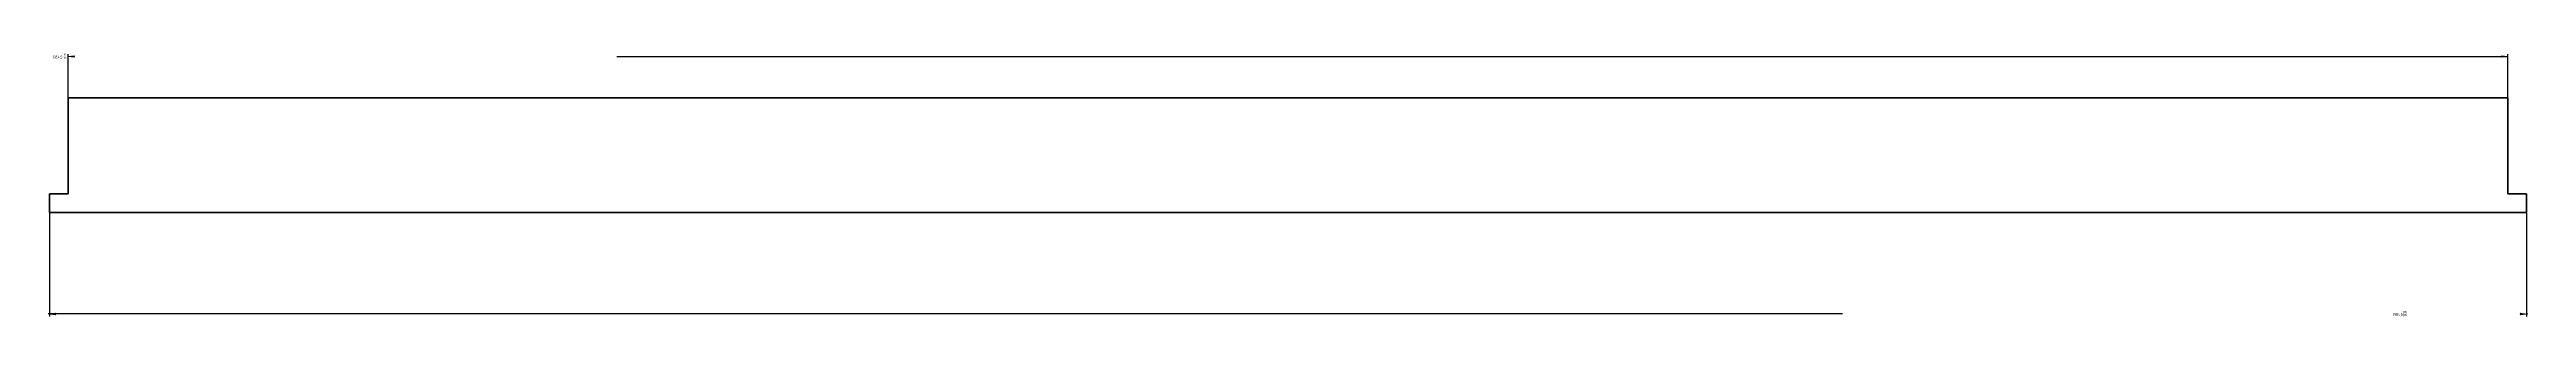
# Model space of a CAD drawing. Header units: millimetres. Extents: x -3 to 1982, y 74 to 288.
import ezdxf

# ---------------------------------------------------------------- set-up
doc = ezdxf.new("R2010")
doc.units = ezdxf.units.MM
for name, pattern in [('K5LT32771', [0]), ('K5LT32772', [0]), ('K5LT32773', [0]), ('K5LT32774', [0]), ('K5LT32775', [0]), ('K5LT32776', [0]), ('K5LT_THIN', [0])]:
    doc.linetypes.add(name, pattern=pattern)
doc.layers.add('Системный слой', color=7, linetype='Continuous')
doc.styles.add('KDIMTEXTSTYLE', font='GOST_AU.SHX', dxfattribs={"width": 0.96, "oblique": 15, "height": 5})
doc.dimstyles.new('KDIMSTYLE (1.00)', dxfattribs={"dimtxt": 5, "dimasz": 1, "dimexe": 2, "dimexo": 0, "dimgap": 1, "dimtad": 1, "dimtxsty": 'KDIMTEXTSTYLE', "dimsah": 1, "dimcen": 0, "dimdle": 1, "dimadec": 0, "dimazin": 0, "dimtfac": 0.667, "dimtmove": 0, "dimatfit": 3, "dimfxl": 1, "dimtvp": 1, "dimtolj": 1, "dimtzin": 0, "dimarcsym": 0})

# ---------------------------------------------------------------- blocks, each defined once
blk = doc.blocks.new('U1')
at = {"layer": 'Системный слой'}
blk.add_hatch(color=7, dxfattribs=at).paths.add_polyline_path([(1981.6, 76), (1976.6, 76.7), (1977.1, 76), (1976.6, 75.4)])
at = {"layer": 'Системный слой', "color": 7, "linetype": 'K5LT32774', "lineweight": 18}
for p, q in [((1977.1, 76), (1976.6, 76.7)), ((1976.6, 76.7), (1981.6, 76)), ((1981.6, 76), (1976.6, 75.4)), ((1976.6, 75.4), (1977.1, 76)), ((1981.6, 76), (1980.6, 76))]:
    blk.add_line(p, q, dxfattribs=at)
at = {"layer": 'Системный слой', "color": 7, "linetype": 'K5LT32775', "lineweight": 18}
blk.add_line((1981.6, 76), (1979.6, 76), dxfattribs=at)
blk = doc.blocks.new('U2')
at = {"layer": 'Системный слой'}
blk.add_hatch(color=7, dxfattribs=at).paths.add_polyline_path([(-2.9, 76), (2.1, 75.4), (1.6, 76), (2.1, 76.7)])
at = {"layer": 'Системный слой', "color": 7, "linetype": 'K5LT32774', "lineweight": 18}
for p, q in [((-2.9, 76), (2.1, 76.7)), ((2.1, 75.4), (-2.9, 76)), ((-2.9, 76), (-1.9, 76)), ((2.1, 76.7), (1.6, 76)), ((1.6, 76), (2.1, 75.4))]:
    blk.add_line(p, q, dxfattribs=at)
at = {"layer": 'Системный слой', "color": 7, "linetype": 'K5LT32775', "lineweight": 18}
blk.add_line((-2.9, 76), (-0.9, 76), dxfattribs=at)
blk = doc.blocks.new('U4')
at = {"layer": 'Системный слой', "color": 7, "linetype": 'K5LT32776', "lineweight": 18}
blk.add_line((1981.6, 76), (1979.6, 76), dxfattribs=at)
at = {"layer": 'Системный слой', "color": 7, "linetype": 'K5LT32775', "lineweight": 18}
blk.add_line((1981.6, 76), (1980.6, 76), dxfattribs=at)
blk = doc.blocks.new('U5')
at = {"layer": 'Системный слой', "color": 7, "linetype": 'K5LT32775', "lineweight": 18}
blk.add_line((-2.9, 76), (-1.9, 76), dxfattribs=at)
at = {"layer": 'Системный слой', "color": 7, "linetype": 'K5LT32776', "lineweight": 18}
blk.add_line((-2.9, 76), (-0.9, 76), dxfattribs=at)
blk = doc.blocks.new('U7')
at = {"layer": 'Системный слой', "color": 7, "linetype": 'K5LT_THIN', "lineweight": 18}
blk.add_line((1981.6, 76), (1979.6, 76), dxfattribs=at)
at = {"layer": 'Системный слой', "color": 7, "linetype": 'K5LT32776', "lineweight": 18}
blk.add_line((1981.6, 76), (1980.6, 76), dxfattribs=at)
blk = doc.blocks.new('U8')
at = {"layer": 'Системный слой', "color": 7, "linetype": 'K5LT32776', "lineweight": 18}
blk.add_line((-2.9, 76), (-1.9, 76), dxfattribs=at)
at = {"layer": 'Системный слой', "color": 7, "linetype": 'K5LT_THIN', "lineweight": 18}
blk.add_line((-2.9, 76), (-0.9, 76), dxfattribs=at)
blk = doc.blocks.new('KDIMARROW_00')
at = {"layer": 'Системный слой', "color": 0, "linetype": 'K5LT_THIN', "lineweight": 18}
blk.add_line((0, 0), (-1, 0), dxfattribs=at)
blk = doc.blocks.new('U10')
at = {"layer": 'Системный слой'}
blk.add_hatch(color=7, dxfattribs=at).paths.add_polyline_path([(12.1, 282.3), (17.1, 281.7), (16.6, 282.3), (17.1, 283)])
at = {"layer": 'Системный слой', "color": 7, "linetype": 'K5LT32774', "lineweight": 18}
for p, q in [((12.1, 282.3), (17.1, 283)), ((17.1, 281.7), (12.1, 282.3)), ((12.1, 282.3), (13.1, 282.3)), ((17.1, 283), (16.6, 282.3)), ((16.6, 282.3), (17.1, 281.7))]:
    blk.add_line(p, q, dxfattribs=at)
at = {"layer": 'Системный слой', "color": 7, "linetype": 'K5LT32775', "lineweight": 18}
blk.add_line((12.1, 282.3), (14.1, 282.3), dxfattribs=at)
blk = doc.blocks.new('U11')
at = {"layer": 'Системный слой'}
blk.add_hatch(color=7, dxfattribs=at).paths.add_polyline_path([(1966.6, 282.3), (1961.6, 283), (1962.1, 282.3), (1961.6, 281.7)])
at = {"layer": 'Системный слой', "color": 7, "linetype": 'K5LT32774', "lineweight": 18}
for p, q in [((1962.1, 282.3), (1961.6, 283)), ((1961.6, 283), (1966.6, 282.3)), ((1966.6, 282.3), (1961.6, 281.7)), ((1961.6, 281.7), (1962.1, 282.3)), ((1966.6, 282.3), (1965.6, 282.3))]:
    blk.add_line(p, q, dxfattribs=at)
at = {"layer": 'Системный слой', "color": 7, "linetype": 'K5LT32775', "lineweight": 18}
blk.add_line((1966.6, 282.3), (1964.6, 282.3), dxfattribs=at)
blk = doc.blocks.new('U13')
at = {"layer": 'Системный слой', "color": 7, "linetype": 'K5LT32775', "lineweight": 18}
blk.add_line((12.1, 282.3), (13.1, 282.3), dxfattribs=at)
at = {"layer": 'Системный слой', "color": 7, "linetype": 'K5LT32776', "lineweight": 18}
blk.add_line((12.1, 282.3), (14.1, 282.3), dxfattribs=at)
blk = doc.blocks.new('U14')
at = {"layer": 'Системный слой', "color": 7, "linetype": 'K5LT32776', "lineweight": 18}
blk.add_line((1966.6, 282.3), (1964.6, 282.3), dxfattribs=at)
at = {"layer": 'Системный слой', "color": 7, "linetype": 'K5LT32775', "lineweight": 18}
blk.add_line((1966.6, 282.3), (1965.6, 282.3), dxfattribs=at)
blk = doc.blocks.new('U16')
at = {"layer": 'Системный слой', "color": 7, "linetype": 'K5LT32776', "lineweight": 18}
blk.add_line((12.1, 282.3), (13.1, 282.3), dxfattribs=at)
at = {"layer": 'Системный слой', "color": 7, "linetype": 'K5LT_THIN', "lineweight": 18}
blk.add_line((12.1, 282.3), (14.1, 282.3), dxfattribs=at)
blk = doc.blocks.new('U17')
at = {"layer": 'Системный слой', "color": 7, "linetype": 'K5LT_THIN', "lineweight": 18}
blk.add_line((1966.6, 282.3), (1964.6, 282.3), dxfattribs=at)
at = {"layer": 'Системный слой', "color": 7, "linetype": 'K5LT32776', "lineweight": 18}
blk.add_line((1966.6, 282.3), (1965.6, 282.3), dxfattribs=at)
blk = doc.blocks.new('U6')
at = {"layer": 'Системный слой'}
for name in ['U8', 'U7']:
    blk.add_blockref(name, (0, 0), dxfattribs=at)
at = {"layer": 'Системный слой', "color": 7}
blk.add_linear_dim(base=(-2.909, 76.043), p1=(1981.591, 157.308), p2=(-2.909, 157.308), location=(1880.091, 76.043), text='\\H2.5;\\W0.925;\\Q0;\\H2.5;\\W0.925;\\Q0;\\Q0;\\W0.853;1984,5\\A1;{\\H2.5;\\W0.925;\\Q0;\\Q0;\\W0.887;\\H1.67;\\S1,85^ 1,85;\\Q0;\\H2.50;\\Q0;\\W0.817;\\H1.67; \\Q0;\\W0.749; \\Q15;\\H1.63; \\Q0;\\W0.887;\\H2.50;}', dimstyle='KDIMSTYLE (1.00)', override={"dimexo": 0, "dimblk1": 'KDIMARROW_00', "dimblk2": 'KDIMARROW_00', "dimse1": 0, "dimse2": 0, "dimclrt": 7, "dimtolj": 1}, dxfattribs=at).render()
blk = doc.blocks.new('U3')
at = {"layer": 'Системный слой'}
for name in ['U6', 'U5', 'U4']:
    blk.add_blockref(name, (0, 0), dxfattribs=at)
blk = doc.blocks.new('U0')
at = {"layer": 'Системный слой'}
for name in ['U3', 'U2', 'U1']:
    blk.add_blockref(name, (0, 0), dxfattribs=at)
blk = doc.blocks.new('U15')
at = {"layer": 'Системный слой'}
for name in ['U16', 'U17']:
    blk.add_blockref(name, (0, 0), dxfattribs=at)
at = {"layer": 'Системный слой', "color": 7}
blk.add_linear_dim(base=(1966.591, 282.315), p1=(12.091, 249.308), p2=(1966.591, 249.308), location=(5.154, 282.315), text='\\H2.5;\\W0.925;\\Q0;\\H2.5;\\W0.925;\\Q0;\\Q0;\\W0.853;1954,5\\A1;{\\H2.5;\\W0.925;\\Q0;\\Q0;\\W0.887;\\H1.67;\\S1,85^ 1,85;\\Q0;\\H2.50;\\Q0;\\W0.817;\\H1.67; \\Q0;\\W0.749; \\Q15;\\H1.63; \\Q0;\\W0.887;\\H2.50;}', dimstyle='KDIMSTYLE (1.00)', override={"dimexo": 0, "dimblk1": 'KDIMARROW_00', "dimblk2": 'KDIMARROW_00', "dimse1": 0, "dimse2": 0, "dimclrt": 7, "dimtolj": 1}, dxfattribs=at).render()
blk = doc.blocks.new('U12')
at = {"layer": 'Системный слой'}
for name in ['U15', 'U13', 'U14']:
    blk.add_blockref(name, (0, 0), dxfattribs=at)
blk = doc.blocks.new('U9')
at = {"layer": 'Системный слой'}
for name in ['U12', 'U10', 'U11']:
    blk.add_blockref(name, (0, 0), dxfattribs=at)

msp = doc.modelspace()

# ---------------------------------------------------------------- linework, layer by layer
at = {"layer": 'Системный слой', "color": 250, "linetype": 'K5LT32771', "lineweight": 60, "true_color": 0x333333}
for p, q in [((12.1, 172.3), (12.1, 249.3)), ((12.1, 172.3), (-2.9, 172.3)), ((-2.9, 172.3), (-2.9, 157.3))]:
    msp.add_line(p, q, dxfattribs=at)
at = {"layer": 'Системный слой', "color": 3, "linetype": 'K5LT32773', "lineweight": 60, "true_color": 0x00ff00}
for p, q in [((12.1, 249.3), (1966.6, 249.3)), ((-2.9, 157.3), (1981.6, 157.3))]:
    msp.add_line(p, q, dxfattribs=at)
at = {"layer": 'Системный слой', "color": 5, "linetype": 'K5LT32772', "lineweight": 60, "true_color": 0x0000ff}
for p, q in [((1966.6, 249.3), (1966.6, 172.3)), ((1966.6, 172.3), (1981.6, 172.3)), ((1981.6, 172.3), (1981.6, 157.3))]:
    msp.add_line(p, q, dxfattribs=at)

# ---------------------------------------------------------------- block references
at = {"layer": 'Системный слой'}
for name in ['U9', 'U0']:
    msp.add_blockref(name, (0, 0), dxfattribs=at)

doc.saveas('drawing.dxf')
